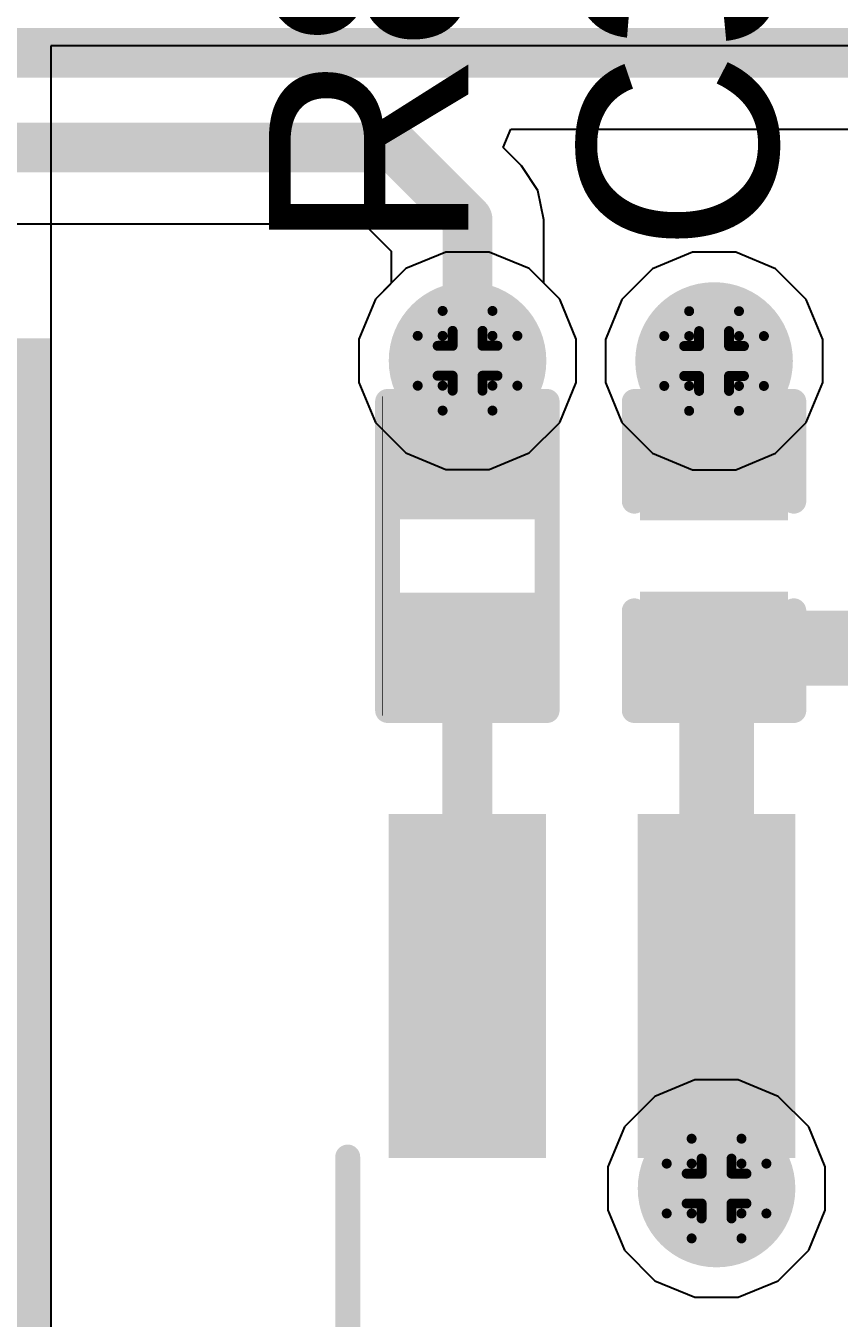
# Model space of a CAD drawing. Header units: inches. Extents: x -4 to 5258, y -4 to 5281.
# Drawn here: x 115.3 to 119.44, y 34.92 to 41.51 of the extents above; entities that cross this region are included whole.
import ezdxf

# ---------------------------------------------------------------- set-up
doc = ezdxf.new("R2010")
doc.units = ezdxf.units.IN
for name, color, linetype in [('Bottom Layer', 5, 'Continuous'), ('Bottom Solder', 6, 'Continuous'), ('Drill Drawing', 1, 'Continuous'), ('Layer 1', 16, 'Continuous'), ('Layer 2', 76, 'Continuous'), ('Top Layer', 1, 'Continuous'), ('Top Overlay', 2, 'Continuous'), ('Top Paste', 8, 'Continuous'), ('Top Solder', 216, 'Continuous'), ('Via Holes', 16, 'Continuous')]:
    doc.layers.add(name, color=color, linetype=linetype)
doc.styles.add('Arial', font='', dxfattribs={"height": 0.2})
doc.styles.get('Arial').set_extended_font_data('Arial')

# ---------------------------------------------------------------- blocks, each defined once
blk = doc.blocks.new('SOIC_8_0_154___3_90___W______25')
at = {"layer": 'Top Layer'}
for points in [[(-3.475001939999999, -0.9349994), (-3.475001939999999, -0.3350006000000001), (-1.9250025, -0.3350005999999998), (-1.9250025, -0.9349993999999998)], [(-3.475001939999999, -2.2049994), (-3.475001939999999, -1.6050006), (-1.9250025, -1.6050006), (-1.9250025, -2.2049994)]]:
    blk.add_hatch(color=1, dxfattribs=at).paths.add_polyline_path(points)
at = {"layer": 'Top Paste'}
for points in [[(-3.475001939999999, -0.9349994), (-3.475001939999999, -0.3350006000000001), (-1.9250025, -0.3350005999999998), (-1.9250025, -0.9349993999999998)], [(-3.475001939999999, -2.2049994), (-3.475001939999999, -1.6050006), (-1.9250025, -1.6050006), (-1.9250025, -2.2049994)]]:
    blk.add_hatch(color=8, dxfattribs=at).paths.add_polyline_path(points)
at = {"layer": 'Top Solder'}
for points in [[(-3.57660194, -1.0365994), (-3.57660194, -0.2334006000000002), (-1.8234025, -0.2334005999999998), (-1.8234025, -1.0365994)], [(-3.57660194, -2.3065994), (-3.57660194, -1.5034006), (-1.8234025, -1.5034006), (-1.8234025, -2.3065994)]]:
    blk.add_hatch(color=216, dxfattribs=at).paths.add_polyline_path(points)
at = {"layer": 'Top Overlay'}
blk.add_lwpolyline([(1.8034, -2.5146, 0.127, 0.127, 0), (-1.82880254, -2.5146, 0.127, 0.127, 0)], format="xyseb", dxfattribs=at)
blk.add_lwpolyline([(-1.86055254, -2.5146, 0.0635, 0.0635, 1), (-1.79705254, -2.5146, 0.0635, 0.0635, 1)], format="xyseb", close=True, dxfattribs=at)
blk = doc.blocks.new('R___0402_79')
at = {"layer": 'Top Layer'}
for points in [[(-0.6985025399999999, -0.3175), (-0.6985025399999999, 0.3174999999999999), (-0.2413025400000001, 0.3175), (-0.2413025399999999, -0.3174999999999999)], [(0.2413000000000001, -0.3175), (0.2412999999999999, 0.3174999999999999), (0.6985, 0.3175), (0.6985, -0.3174999999999999)]]:
    blk.add_hatch(color=1, dxfattribs=at).paths.add_polyline_path(points)
at = {"layer": 'Top Paste'}
for points in [[(-0.6985025399999999, -0.3175), (-0.6985025399999999, 0.3174999999999999), (-0.2413025400000001, 0.3175), (-0.2413025399999999, -0.3174999999999999)], [(0.2413000000000001, -0.3175), (0.2412999999999999, 0.3174999999999999), (0.6985, 0.3175), (0.6985, -0.3174999999999999)]]:
    blk.add_hatch(color=8, dxfattribs=at).paths.add_polyline_path(points)
at = {"layer": 'Top Solder'}
for points in [[(-0.7535037, -0.3725011600000001), (-0.7535037, 0.3725011599999999), (-0.1863013800000001, 0.3725011600000001), (-0.1863013799999999, -0.3725011599999999)], [(0.18629884, -0.3725011600000001), (0.1862988399999999, 0.3725011599999999), (0.75350116, 0.3725011600000001), (0.75350116, -0.3725011599999999)]]:
    blk.add_hatch(color=216, dxfattribs=at).paths.add_polyline_path(points)
at = {"layer": 'Top Overlay'}
for points in [[(-0.7874, -0.4064, 0.127, 0.127, 0), (-0.7874, 0.4064, 0.127, 0.127, 0)], [(0.7874, 0.4064, 0.127, 0.127, 0), (-0.7874, 0.4064, 0.127, 0.127, 0)], [(0.7874, -0.4064, 0.127, 0.127, 0), (0.7874, 0.4064, 0.127, 0.127, 0)], [(0.7874, -0.4064, 0.127, 0.127, 0), (-0.7874, -0.4064, 0.127, 0.127, 0)], [(0.8127974599999999, -0.4318, 0.0032258, 0.0032258, 0), (-0.8128, -0.4318, 0.0032258, 0.0032258, 0)]]:
    blk.add_lwpolyline(points, format="xyseb", dxfattribs=at)
for points in [[(-0.8191499999999999, 0.4064, 0.0635, 0.0635, 1), (-0.7556499999999999, 0.4064, 0.0635, 0.0635, 1)], [(-0.8191499999999999, 0.4064, 0.0635, 0.0635, 1), (-0.7556499999999999, 0.4064, 0.0635, 0.0635, 1)], [(0.7556499999999999, 0.4064, 0.0635, 0.0635, 1), (0.8191499999999999, 0.4064, 0.0635, 0.0635, 1)], [(0.7556499999999999, 0.4064, 0.0635, 0.0635, 1), (0.8191499999999999, 0.4064, 0.0635, 0.0635, 1)], [(-0.8191499999999999, -0.4064, 0.0635, 0.0635, 1), (-0.7556499999999999, -0.4064, 0.0635, 0.0635, 1)], [(-0.8191499999999999, -0.4064, 0.0635, 0.0635, 1), (-0.7556499999999999, -0.4064, 0.0635, 0.0635, 1)], [(0.7556499999999999, -0.4064, 0.0635, 0.0635, 1), (0.8191499999999999, -0.4064, 0.0635, 0.0635, 1)], [(0.7556499999999999, -0.4064, 0.0635, 0.0635, 1), (0.8191499999999999, -0.4064, 0.0635, 0.0635, 1)], [(-0.81360518, -0.4318, 0.0016129, 0.0016129, 1), (-0.8119948199999999, -0.4318, 0.0016129, 0.0016129, 1)], [(0.81199228, -0.4318, 0.0016129, 0.0016129, 1), (0.8136026399999999, -0.4318, 0.0016129, 0.0016129, 1)]]:
    blk.add_lwpolyline(points, format="xyseb", close=True, dxfattribs=at)
blk = doc.blocks.new('C___0402_273')
at = {"layer": 'Top Layer'}
for points in [[(-0.6985, -0.3175), (-0.6985, 0.3174999999999999), (-0.2413000000000001, 0.3175), (-0.2412999999999999, -0.3174999999999999)], [(0.2413000000000001, -0.3175), (0.2412999999999999, 0.3174999999999999), (0.6985, 0.3175), (0.6985, -0.3174999999999999)]]:
    blk.add_hatch(color=1, dxfattribs=at).paths.add_polyline_path(points)
at = {"layer": 'Top Paste'}
for points in [[(-0.6985, -0.3175), (-0.6985, 0.3174999999999999), (-0.2413000000000001, 0.3175), (-0.2412999999999999, -0.3174999999999999)], [(0.2413000000000001, -0.3175), (0.2412999999999999, 0.3174999999999999), (0.6985, 0.3175), (0.6985, -0.3174999999999999)]]:
    blk.add_hatch(color=8, dxfattribs=at).paths.add_polyline_path(points)
at = {"layer": 'Top Solder'}
for points in [[(-0.7584998799999999, -0.3774998800000001), (-0.7584998799999999, 0.3774998799999999), (-0.1813001200000001, 0.3774998800000001), (-0.1813001199999999, -0.3774998799999999)], [(0.1813001200000001, -0.3774998800000001), (0.1813001199999999, 0.3774998799999999), (0.7584998799999999, 0.3774998800000001), (0.7584998799999999, -0.3774998799999999)]]:
    blk.add_hatch(color=216, dxfattribs=at).paths.add_polyline_path(points)
at = {"layer": 'Top Overlay'}
for points in [[(-0.2794, 0.4064, 0.127, 0.127, 0), (-0.78740254, 0.40640508, 0.127, 0.127, 0)], [(-0.7874, -0.40639746, 0.127, 0.127, 0), (-0.78740254, 0.40640508, 0.127, 0.127, 0)], [(0.7874, 0.4064, 0.127, 0.127, 0), (0.27940254, 0.40640254, 0.127, 0.127, 0)], [(0.78740254, -0.40640254, 0.127, 0.127, 0), (0.7874, 0.4064, 0.127, 0.127, 0)], [(-0.27940254, -0.40640254, 0.127, 0.127, 0), (-0.7874, -0.40639746, 0.127, 0.127, 0)], [(0.78740254, -0.40640254, 0.127, 0.127, 0), (0.2794, -0.40639746, 0.127, 0.127, 0)]]:
    blk.add_lwpolyline(points, format="xyseb", dxfattribs=at)
for points in [[(-0.8191525399999998, 0.40640508, 0.0635, 0.0635, 1), (-0.75565254, 0.40640508, 0.0635, 0.0635, 1)], [(-0.8191525399999998, 0.40640508, 0.0635, 0.0635, 1), (-0.75565254, 0.40640508, 0.0635, 0.0635, 1)], [(-0.31115, 0.4064, 0.0635, 0.0635, 1), (-0.24765, 0.4064, 0.0635, 0.0635, 1)], [(0.24765254, 0.40640254, 0.0635, 0.0635, 1), (0.31115254, 0.40640254, 0.0635, 0.0635, 1)], [(0.7556499999999999, 0.4064, 0.0635, 0.0635, 1), (0.8191499999999999, 0.4064, 0.0635, 0.0635, 1)], [(0.7556499999999999, 0.4064, 0.0635, 0.0635, 1), (0.8191499999999999, 0.4064, 0.0635, 0.0635, 1)], [(-0.8191499999999999, -0.40639746, 0.0635, 0.0635, 1), (-0.7556499999999999, -0.40639746, 0.0635, 0.0635, 1)], [(-0.8191499999999999, -0.40639746, 0.0635, 0.0635, 1), (-0.7556499999999999, -0.40639746, 0.0635, 0.0635, 1)], [(-0.31115254, -0.40640254, 0.0635, 0.0635, 1), (-0.24765254, -0.40640254, 0.0635, 0.0635, 1)], [(0.24765, -0.40639746, 0.0635, 0.0635, 1), (0.31115, -0.40639746, 0.0635, 0.0635, 1)], [(0.75565254, -0.40640254, 0.0635, 0.0635, 1), (0.8191525399999998, -0.40640254, 0.0635, 0.0635, 1)], [(0.75565254, -0.40640254, 0.0635, 0.0635, 1), (0.8191525399999998, -0.40640254, 0.0635, 0.0635, 1)]]:
    blk.add_lwpolyline(points, format="xyseb", close=True, dxfattribs=at)

msp = doc.modelspace()

# ---------------------------------------------------------------- hatches: boundary and pattern name
at = {"layer": 'Bottom Layer'}
h = msp.add_hatch(color=5, dxfattribs=at)
edge = h.paths.add_edge_path()
edge.add_arc((117.5509968, 39.79916602), 0.2999994, 0, 360)
h = msp.add_hatch(color=5, dxfattribs=at)
edge = h.paths.add_edge_path()
edge.add_arc((118.80721984, 39.79792395999999), 0.2999994, 0, 360)
h = msp.add_hatch(color=5, dxfattribs=at)
edge = h.paths.add_edge_path()
edge.add_arc((118.81991984, 35.5807264), 0.2999994, 0, 360)
at = {"layer": 'Bottom Solder'}
h = msp.add_hatch(color=6, dxfattribs=at)
edge = h.paths.add_edge_path()
edge.add_arc((117.5509968, 39.79916602), 0.4015993999999999, 0, 360)
h = msp.add_hatch(color=6, dxfattribs=at)
edge = h.paths.add_edge_path()
edge.add_arc((118.80721984, 39.79792395999999), 0.4015993999999999, 0, 360)
h = msp.add_hatch(color=6, dxfattribs=at)
edge = h.paths.add_edge_path()
edge.add_arc((118.81991984, 35.5807264), 0.4015993999999999, 0, 360)
at = {"layer": 'Layer 1'}
h = msp.add_hatch(color=16, dxfattribs=at)
edge = h.paths.add_edge_path()
edge.add_arc((117.5509968, 39.79916602), 0.2999994, 0, 360)
h = msp.add_hatch(color=16, dxfattribs=at)
edge = h.paths.add_edge_path()
edge.add_arc((118.80721984, 39.79792395999999), 0.2999994, 0, 360)
h = msp.add_hatch(color=16, dxfattribs=at)
edge = h.paths.add_edge_path()
edge.add_arc((118.81991984, 35.5807264), 0.2999994, 0, 360)
at = {"layer": 'Layer 2'}
h = msp.add_hatch(color=76, dxfattribs=at)
edge = h.paths.add_edge_path()
edge.add_arc((117.5509968, 39.79916602), 0.2999994, 0, 360)
h = msp.add_hatch(color=76, dxfattribs=at)
edge = h.paths.add_edge_path()
edge.add_arc((118.80721984, 39.79792395999999), 0.2999994, 0, 360)
h = msp.add_hatch(color=76, dxfattribs=at)
edge = h.paths.add_edge_path()
edge.add_arc((118.81991984, 35.5807264), 0.2999994, 0, 360)
at = {"layer": 'Top Layer'}
h = msp.add_hatch(color=1, dxfattribs=at)
edge = h.paths.add_edge_path()
edge.add_arc((117.5509968, 39.79916602), 0.2999994, 0, 360)
h = msp.add_hatch(color=1, dxfattribs=at)
edge = h.paths.add_edge_path()
edge.add_arc((118.80721984, 39.79792395999999), 0.2999994, 0, 360)
for points in [[(115.42698784, 39.91315614), (107.853353, 39.91315614), (107.853353, 30.86267386), (115.42698784, 30.86267386)], [(117.25029128, 39.2743182), (117.85241352, 39.2743182), (117.85241352, 39.79916348), (117.25029128, 39.79916348)], [(118.50651432, 39.27307614), (119.10863656, 39.27307614), (119.10863656, 39.79792142), (118.50651432, 39.79792142)], [(119.11992432, 36.10557676), (118.51992552, 36.10557676), (118.51992552, 35.58073148), (119.11992432, 35.58073148)]]:
    msp.add_hatch(color=1, dxfattribs=at).paths.add_polyline_path(points)
h = msp.add_hatch(color=1, dxfattribs=at)
edge = h.paths.add_edge_path()
edge.add_arc((118.81991984, 35.5807264), 0.2999994, 0, 360)
at = {"layer": 'Top Solder'}
h = msp.add_hatch(color=216, dxfattribs=at)
edge = h.paths.add_edge_path()
edge.add_arc((117.5509968, 39.79916602), 0.4015993999999999, 0, 360)
h = msp.add_hatch(color=216, dxfattribs=at)
edge = h.paths.add_edge_path()
edge.add_arc((118.80721984, 39.79792395999999), 0.4015993999999999, 0, 360)
h = msp.add_hatch(color=216, dxfattribs=at)
edge = h.paths.add_edge_path()
edge.add_arc((118.81991984, 35.5807264), 0.4015993999999999, 0, 360)
at = {"layer": 'Via Holes'}
h = msp.add_hatch(color=7, dxfattribs=at)
edge = h.paths.add_edge_path()
edge.add_arc((117.5509968, 39.79916602), 0.1499997, 0, 360)
h = msp.add_hatch(color=7, dxfattribs=at)
edge = h.paths.add_edge_path()
edge.add_arc((118.80721984, 39.79792395999999), 0.1499997, 0, 360)
h = msp.add_hatch(color=7, dxfattribs=at)
edge = h.paths.add_edge_path()
edge.add_arc((118.81991984, 35.5807264), 0.1499997, 0, 360)

# ---------------------------------------------------------------- linework, layer by layer
at = {"layer": 'Bottom Layer'}
for p, q in [((117.4407989, 40.35316542), (117.23718234, 40.26882472)), ((117.6611947, 40.35316542), (117.4407989, 40.35316542)), ((117.86481126, 40.26882472), (117.6611947, 40.35316542)), ((118.69702194, 40.35192335999999), (118.49340538, 40.26758266)), ((118.91741774, 40.35192335999999), (118.69702194, 40.35192335999999)), ((119.1210343, 40.26758266), (118.91741774, 40.35192335999999)), ((117.23718234, 40.26882472), (117.0813381, 40.11298048)), ((118.0206555, 40.11298048), (117.86481126, 40.26882472)), ((118.49340538, 40.26758266), (118.33756114, 40.11173841999999)), ((119.27687854, 40.11173841999999), (119.1210343, 40.26758266)), ((117.0813381, 40.11298048), (116.9969974, 39.90936392)), ((118.1049962, 39.90936392), (118.0206555, 40.11298048)), ((118.33756114, 40.11173841999999), (118.25322044, 39.90812185999999)), ((119.36121924, 39.90812185999999), (119.27687854, 40.11173841999999)), ((116.9969974, 39.90936392), (116.9969974, 39.68896812)), ((118.1049962, 39.68896812), (118.1049962, 39.90936392)), ((118.25322044, 39.90812185999999), (118.25322044, 39.68772606)), ((119.36121924, 39.68772606), (119.36121924, 39.90812185999999)), ((116.9969974, 39.68896812), (117.0813381, 39.48535156)), ((118.0206555, 39.48535156), (118.1049962, 39.68896812)), ((118.25322044, 39.68772606), (118.33756114, 39.4841095)), ((119.27687854, 39.4841095), (119.36121924, 39.68772606)), ((117.0813381, 39.48535156), (117.23718234, 39.32950732)), ((117.86481126, 39.32950732), (118.0206555, 39.48535156)), ((118.33756114, 39.4841095), (118.49340538, 39.32826525999999)), ((119.1210343, 39.32826525999999), (119.27687854, 39.4841095)), ((117.23718234, 39.32950732), (117.4407989, 39.24516662)), ((117.6611947, 39.24516662), (117.86481126, 39.32950732)), ((118.49340538, 39.32826525999999), (118.69702194, 39.24392456)), ((118.91741774, 39.24392456), (119.1210343, 39.32826525999999)), ((117.4407989, 39.24516662), (117.6611947, 39.24516662)), ((118.69702194, 39.24392456), (118.91741774, 39.24392456)), ((118.70972194, 36.1347258), (118.50610538, 36.0503851)), ((118.93011774, 36.1347258), (118.70972194, 36.1347258)), ((119.1337343, 36.0503851), (118.93011774, 36.1347258)), ((118.50610538, 36.0503851), (118.35026114, 35.89454085999999)), ((119.28957854, 35.89454085999999), (119.1337343, 36.0503851)), ((118.35026114, 35.89454085999999), (118.26592044, 35.6909243)), ((119.37391924, 35.6909243), (119.28957854, 35.89454085999999)), ((118.26592044, 35.6909243), (118.26592044, 35.4705285)), ((119.37391924, 35.4705285), (119.37391924, 35.6909243)), ((118.26592044, 35.4705285), (118.35026114, 35.26691194)), ((119.28957854, 35.26691194), (119.37391924, 35.4705285)), ((118.35026114, 35.26691194), (118.50610538, 35.1110677)), ((119.1337343, 35.1110677), (119.28957854, 35.26691194)), ((118.50610538, 35.1110677), (118.70972194, 35.026727)), ((118.93011774, 35.026727), (119.1337343, 35.1110677)), ((118.70972194, 35.026727), (118.93011774, 35.026727))]:
    msp.add_line(p, q, dxfattribs=at)
at = {"layer": 'Drill Drawing'}
for points in [[(117.4239968, 39.92616602, 0.0508, 0.0508, 0), (117.4239968, 40.05316602, 0.0508, 0.0508, 0)], [(117.4239968, 40.05316602, 0.0508, 0.0508, 0), (117.6779968, 40.05316602, 0.0508, 0.0508, 0)], [(117.6779968, 39.92616602, 0.0508, 0.0508, 0), (117.6779968, 40.05316602, 0.0508, 0.0508, 0)], [(118.68021984, 39.92492396, 0.0508, 0.0508, 0), (118.68021984, 40.05192396, 0.0508, 0.0508, 0)], [(118.68021984, 40.05192396, 0.0508, 0.0508, 0), (118.93421984, 40.05192396, 0.0508, 0.0508, 0)], [(118.93421984, 39.92492396, 0.0508, 0.0508, 0), (118.93421984, 40.05192396, 0.0508, 0.0508, 0)], [(117.4747968, 39.87536601999999, 0.0508, 0.0508, 0), (117.4747968, 39.95156602, 0.0508, 0.0508, 0)], [(117.4747968, 39.95156602, 0.0508, 0.0508, 0), (117.6271968, 39.95156602, 0.0508, 0.0508, 0)], [(117.6271968, 39.87536601999999, 0.0508, 0.0508, 0), (117.6271968, 39.95156602, 0.0508, 0.0508, 0)], [(118.73101984, 39.87412396, 0.0508, 0.0508, 0), (118.73101984, 39.95032396, 0.0508, 0.0508, 0)], [(118.73101984, 39.95032396, 0.0508, 0.0508, 0), (118.88341984, 39.95032396, 0.0508, 0.0508, 0)], [(118.88341984, 39.87412396, 0.0508, 0.0508, 0), (118.88341984, 39.95032396, 0.0508, 0.0508, 0)], [(117.2969968, 39.67216602, 0.0508, 0.0508, 0), (117.2969968, 39.92616602, 0.0508, 0.0508, 0)], [(117.2969968, 39.92616602, 0.0508, 0.0508, 0), (117.4239968, 39.92616602, 0.0508, 0.0508, 0)], [(117.6779968, 39.92616602, 0.0508, 0.0508, 0), (117.8049968, 39.92616602, 0.0508, 0.0508, 0)], [(117.8049968, 39.67216602, 0.0508, 0.0508, 0), (117.8049968, 39.92616602, 0.0508, 0.0508, 0)], [(118.55321984, 39.67092396, 0.0508, 0.0508, 0), (118.55321984, 39.92492396, 0.0508, 0.0508, 0)], [(118.55321984, 39.92492396, 0.0508, 0.0508, 0), (118.68021984, 39.92492396, 0.0508, 0.0508, 0)], [(118.93421984, 39.92492396, 0.0508, 0.0508, 0), (119.06121984, 39.92492396, 0.0508, 0.0508, 0)], [(119.06121984, 39.67092396, 0.0508, 0.0508, 0), (119.06121984, 39.92492396, 0.0508, 0.0508, 0)], [(117.3985968, 39.72296601999999, 0.0508, 0.0508, 0), (117.3985968, 39.87536601999999, 0.0508, 0.0508, 0)], [(117.3985968, 39.87536601999999, 0.0508, 0.0508, 0), (117.4747968, 39.87536601999999, 0.0508, 0.0508, 0)], [(117.6271968, 39.87536601999999, 0.0508, 0.0508, 0), (117.7033968, 39.87536601999999, 0.0508, 0.0508, 0)], [(117.7033968, 39.72296601999999, 0.0508, 0.0508, 0), (117.7033968, 39.87536601999999, 0.0508, 0.0508, 0)], [(118.65481984, 39.72172396, 0.0508, 0.0508, 0), (118.65481984, 39.87412396, 0.0508, 0.0508, 0)], [(118.65481984, 39.87412396, 0.0508, 0.0508, 0), (118.73101984, 39.87412396, 0.0508, 0.0508, 0)], [(118.88341984, 39.87412396, 0.0508, 0.0508, 0), (118.95961984, 39.87412396, 0.0508, 0.0508, 0)], [(118.95961984, 39.72172396, 0.0508, 0.0508, 0), (118.95961984, 39.87412396, 0.0508, 0.0508, 0)], [(117.3985968, 39.72296601999999, 0.0508, 0.0508, 0), (117.4747968, 39.72296601999999, 0.0508, 0.0508, 0)], [(117.4747968, 39.64676602, 0.0508, 0.0508, 0), (117.4747968, 39.72296601999999, 0.0508, 0.0508, 0)], [(117.6271968, 39.72296601999999, 0.0508, 0.0508, 0), (117.7033968, 39.72296601999999, 0.0508, 0.0508, 0)], [(117.6271968, 39.64676602, 0.0508, 0.0508, 0), (117.6271968, 39.72296601999999, 0.0508, 0.0508, 0)], [(118.65481984, 39.72172396, 0.0508, 0.0508, 0), (118.73101984, 39.72172396, 0.0508, 0.0508, 0)], [(118.73101984, 39.64552396, 0.0508, 0.0508, 0), (118.73101984, 39.72172396, 0.0508, 0.0508, 0)], [(118.88341984, 39.72172396, 0.0508, 0.0508, 0), (118.95961984, 39.72172396, 0.0508, 0.0508, 0)], [(118.88341984, 39.64552396, 0.0508, 0.0508, 0), (118.88341984, 39.72172396, 0.0508, 0.0508, 0)], [(117.2969968, 39.67216602, 0.0508, 0.0508, 0), (117.4239968, 39.67216602, 0.0508, 0.0508, 0)], [(117.4239968, 39.54516602, 0.0508, 0.0508, 0), (117.4239968, 39.67216602, 0.0508, 0.0508, 0)], [(117.4747968, 39.64676602, 0.0508, 0.0508, 0), (117.6271968, 39.64676602, 0.0508, 0.0508, 0)], [(117.6779968, 39.67216602, 0.0508, 0.0508, 0), (117.8049968, 39.67216602, 0.0508, 0.0508, 0)], [(117.6779968, 39.54516602, 0.0508, 0.0508, 0), (117.6779968, 39.67216602, 0.0508, 0.0508, 0)], [(118.55321984, 39.67092396, 0.0508, 0.0508, 0), (118.68021984, 39.67092396, 0.0508, 0.0508, 0)], [(118.68021984, 39.54392396, 0.0508, 0.0508, 0), (118.68021984, 39.67092396, 0.0508, 0.0508, 0)], [(118.73101984, 39.64552396, 0.0508, 0.0508, 0), (118.88341984, 39.64552396, 0.0508, 0.0508, 0)], [(118.93421984, 39.67092396, 0.0508, 0.0508, 0), (119.06121984, 39.67092396, 0.0508, 0.0508, 0)], [(118.93421984, 39.54392396, 0.0508, 0.0508, 0), (118.93421984, 39.67092396, 0.0508, 0.0508, 0)], [(117.4239968, 39.54516602, 0.0508, 0.0508, 0), (117.6779968, 39.54516602, 0.0508, 0.0508, 0)], [(118.68021984, 39.54392396, 0.0508, 0.0508, 0), (118.93421984, 39.54392396, 0.0508, 0.0508, 0)], [(118.69291984, 35.7077264, 0.0508, 0.0508, 0), (118.69291984, 35.8347264, 0.0508, 0.0508, 0)], [(118.69291984, 35.8347264, 0.0508, 0.0508, 0), (118.94691984, 35.8347264, 0.0508, 0.0508, 0)], [(118.94691984, 35.7077264, 0.0508, 0.0508, 0), (118.94691984, 35.8347264, 0.0508, 0.0508, 0)], [(118.56591984, 35.45372639999999, 0.0508, 0.0508, 0), (118.56591984, 35.7077264, 0.0508, 0.0508, 0)], [(118.56591984, 35.7077264, 0.0508, 0.0508, 0), (118.69291984, 35.7077264, 0.0508, 0.0508, 0)], [(118.74371984, 35.6569264, 0.0508, 0.0508, 0), (118.74371984, 35.7331264, 0.0508, 0.0508, 0)], [(118.74371984, 35.7331264, 0.0508, 0.0508, 0), (118.89611984, 35.7331264, 0.0508, 0.0508, 0)], [(118.89611984, 35.6569264, 0.0508, 0.0508, 0), (118.89611984, 35.7331264, 0.0508, 0.0508, 0)], [(118.94691984, 35.7077264, 0.0508, 0.0508, 0), (119.07391984, 35.7077264, 0.0508, 0.0508, 0)], [(119.07391984, 35.45372639999999, 0.0508, 0.0508, 0), (119.07391984, 35.7077264, 0.0508, 0.0508, 0)], [(118.66751984, 35.5045264, 0.0508, 0.0508, 0), (118.66751984, 35.6569264, 0.0508, 0.0508, 0)], [(118.66751984, 35.6569264, 0.0508, 0.0508, 0), (118.74371984, 35.6569264, 0.0508, 0.0508, 0)], [(118.89611984, 35.6569264, 0.0508, 0.0508, 0), (118.97231984, 35.6569264, 0.0508, 0.0508, 0)], [(118.97231984, 35.5045264, 0.0508, 0.0508, 0), (118.97231984, 35.6569264, 0.0508, 0.0508, 0)], [(118.66751984, 35.5045264, 0.0508, 0.0508, 0), (118.74371984, 35.5045264, 0.0508, 0.0508, 0)], [(118.74371984, 35.4283264, 0.0508, 0.0508, 0), (118.74371984, 35.5045264, 0.0508, 0.0508, 0)], [(118.89611984, 35.5045264, 0.0508, 0.0508, 0), (118.97231984, 35.5045264, 0.0508, 0.0508, 0)], [(118.89611984, 35.4283264, 0.0508, 0.0508, 0), (118.89611984, 35.5045264, 0.0508, 0.0508, 0)], [(118.56591984, 35.45372639999999, 0.0508, 0.0508, 0), (118.69291984, 35.45372639999999, 0.0508, 0.0508, 0)], [(118.69291984, 35.3267264, 0.0508, 0.0508, 0), (118.69291984, 35.45372639999999, 0.0508, 0.0508, 0)], [(118.74371984, 35.4283264, 0.0508, 0.0508, 0), (118.89611984, 35.4283264, 0.0508, 0.0508, 0)], [(118.94691984, 35.45372639999999, 0.0508, 0.0508, 0), (119.07391984, 35.45372639999999, 0.0508, 0.0508, 0)], [(118.94691984, 35.3267264, 0.0508, 0.0508, 0), (118.94691984, 35.45372639999999, 0.0508, 0.0508, 0)], [(118.69291984, 35.3267264, 0.0508, 0.0508, 0), (118.94691984, 35.3267264, 0.0508, 0.0508, 0)]]:
    msp.add_lwpolyline(points, format="xyseb", dxfattribs=at)
for points in [[(117.4112968, 40.05316602, 0.0254, 0.0254, 1), (117.4366968, 40.05316602, 0.0254, 0.0254, 1)], [(117.4112968, 40.05316602, 0.0254, 0.0254, 1), (117.4366968, 40.05316602, 0.0254, 0.0254, 1)], [(117.6652968, 40.05316602, 0.0254, 0.0254, 1), (117.6906968, 40.05316602, 0.0254, 0.0254, 1)], [(117.6652968, 40.05316602, 0.0254, 0.0254, 1), (117.6906968, 40.05316602, 0.0254, 0.0254, 1)], [(118.66751984, 40.05192396, 0.0254, 0.0254, 1), (118.69291984, 40.05192396, 0.0254, 0.0254, 1)], [(118.66751984, 40.05192396, 0.0254, 0.0254, 1), (118.69291984, 40.05192396, 0.0254, 0.0254, 1)], [(118.92151984, 40.05192396, 0.0254, 0.0254, 1), (118.94691984, 40.05192396, 0.0254, 0.0254, 1)], [(118.92151984, 40.05192396, 0.0254, 0.0254, 1), (118.94691984, 40.05192396, 0.0254, 0.0254, 1)], [(117.4620968, 39.95156602, 0.0254, 0.0254, 1), (117.4874968, 39.95156602, 0.0254, 0.0254, 1)], [(117.4620968, 39.95156602, 0.0254, 0.0254, 1), (117.4874968, 39.95156602, 0.0254, 0.0254, 1)], [(117.6144968, 39.95156602, 0.0254, 0.0254, 1), (117.6398968, 39.95156602, 0.0254, 0.0254, 1)], [(117.6144968, 39.95156602, 0.0254, 0.0254, 1), (117.6398968, 39.95156602, 0.0254, 0.0254, 1)], [(118.71831984, 39.95032396, 0.0254, 0.0254, 1), (118.74371984, 39.95032396, 0.0254, 0.0254, 1)], [(118.71831984, 39.95032396, 0.0254, 0.0254, 1), (118.74371984, 39.95032396, 0.0254, 0.0254, 1)], [(118.87071984, 39.95032396, 0.0254, 0.0254, 1), (118.89611984, 39.95032396, 0.0254, 0.0254, 1)], [(118.87071984, 39.95032396, 0.0254, 0.0254, 1), (118.89611984, 39.95032396, 0.0254, 0.0254, 1)], [(117.2842968, 39.92616602, 0.0254, 0.0254, 1), (117.3096968, 39.92616602, 0.0254, 0.0254, 1)], [(117.2842968, 39.92616602, 0.0254, 0.0254, 1), (117.3096968, 39.92616602, 0.0254, 0.0254, 1)], [(117.4112968, 39.92616602, 0.0254, 0.0254, 1), (117.4366968, 39.92616602, 0.0254, 0.0254, 1)], [(117.4112968, 39.92616602, 0.0254, 0.0254, 1), (117.4366968, 39.92616602, 0.0254, 0.0254, 1)], [(117.6652968, 39.92616602, 0.0254, 0.0254, 1), (117.6906968, 39.92616602, 0.0254, 0.0254, 1)], [(117.6652968, 39.92616602, 0.0254, 0.0254, 1), (117.6906968, 39.92616602, 0.0254, 0.0254, 1)], [(117.7922968, 39.92616602, 0.0254, 0.0254, 1), (117.8176968, 39.92616602, 0.0254, 0.0254, 1)], [(117.7922968, 39.92616602, 0.0254, 0.0254, 1), (117.8176968, 39.92616602, 0.0254, 0.0254, 1)], [(118.54051984, 39.92492396, 0.0254, 0.0254, 1), (118.56591984, 39.92492396, 0.0254, 0.0254, 1)], [(118.54051984, 39.92492396, 0.0254, 0.0254, 1), (118.56591984, 39.92492396, 0.0254, 0.0254, 1)], [(118.66751984, 39.92492396, 0.0254, 0.0254, 1), (118.69291984, 39.92492396, 0.0254, 0.0254, 1)], [(118.66751984, 39.92492396, 0.0254, 0.0254, 1), (118.69291984, 39.92492396, 0.0254, 0.0254, 1)], [(118.92151984, 39.92492396, 0.0254, 0.0254, 1), (118.94691984, 39.92492396, 0.0254, 0.0254, 1)], [(118.92151984, 39.92492396, 0.0254, 0.0254, 1), (118.94691984, 39.92492396, 0.0254, 0.0254, 1)], [(119.04851984, 39.92492396, 0.0254, 0.0254, 1), (119.07391984, 39.92492396, 0.0254, 0.0254, 1)], [(119.04851984, 39.92492396, 0.0254, 0.0254, 1), (119.07391984, 39.92492396, 0.0254, 0.0254, 1)], [(117.3858968, 39.87536601999999, 0.0254, 0.0254, 1), (117.4112968, 39.87536601999999, 0.0254, 0.0254, 1)], [(117.3858968, 39.87536601999999, 0.0254, 0.0254, 1), (117.4112968, 39.87536601999999, 0.0254, 0.0254, 1)], [(117.4620968, 39.87536601999999, 0.0254, 0.0254, 1), (117.4874968, 39.87536601999999, 0.0254, 0.0254, 1)], [(117.4620968, 39.87536601999999, 0.0254, 0.0254, 1), (117.4874968, 39.87536601999999, 0.0254, 0.0254, 1)], [(117.6144968, 39.87536601999999, 0.0254, 0.0254, 1), (117.6398968, 39.87536601999999, 0.0254, 0.0254, 1)], [(117.6144968, 39.87536601999999, 0.0254, 0.0254, 1), (117.6398968, 39.87536601999999, 0.0254, 0.0254, 1)], [(117.6906968, 39.87536601999999, 0.0254, 0.0254, 1), (117.7160968, 39.87536601999999, 0.0254, 0.0254, 1)], [(117.6906968, 39.87536601999999, 0.0254, 0.0254, 1), (117.7160968, 39.87536601999999, 0.0254, 0.0254, 1)], [(118.64211984, 39.87412396, 0.0254, 0.0254, 1), (118.66751984, 39.87412396, 0.0254, 0.0254, 1)], [(118.64211984, 39.87412396, 0.0254, 0.0254, 1), (118.66751984, 39.87412396, 0.0254, 0.0254, 1)], [(118.71831984, 39.87412396, 0.0254, 0.0254, 1), (118.74371984, 39.87412396, 0.0254, 0.0254, 1)], [(118.71831984, 39.87412396, 0.0254, 0.0254, 1), (118.74371984, 39.87412396, 0.0254, 0.0254, 1)], [(118.87071984, 39.87412396, 0.0254, 0.0254, 1), (118.89611984, 39.87412396, 0.0254, 0.0254, 1)], [(118.87071984, 39.87412396, 0.0254, 0.0254, 1), (118.89611984, 39.87412396, 0.0254, 0.0254, 1)], [(118.94691984, 39.87412396, 0.0254, 0.0254, 1), (118.97231984, 39.87412396, 0.0254, 0.0254, 1)], [(118.94691984, 39.87412396, 0.0254, 0.0254, 1), (118.97231984, 39.87412396, 0.0254, 0.0254, 1)], [(117.3858968, 39.72296601999999, 0.0254, 0.0254, 1), (117.4112968, 39.72296601999999, 0.0254, 0.0254, 1)], [(117.3858968, 39.72296601999999, 0.0254, 0.0254, 1), (117.4112968, 39.72296601999999, 0.0254, 0.0254, 1)], [(117.4620968, 39.72296601999999, 0.0254, 0.0254, 1), (117.4874968, 39.72296601999999, 0.0254, 0.0254, 1)], [(117.4620968, 39.72296601999999, 0.0254, 0.0254, 1), (117.4874968, 39.72296601999999, 0.0254, 0.0254, 1)], [(117.6144968, 39.72296601999999, 0.0254, 0.0254, 1), (117.6398968, 39.72296601999999, 0.0254, 0.0254, 1)], [(117.6144968, 39.72296601999999, 0.0254, 0.0254, 1), (117.6398968, 39.72296601999999, 0.0254, 0.0254, 1)], [(117.6906968, 39.72296601999999, 0.0254, 0.0254, 1), (117.7160968, 39.72296601999999, 0.0254, 0.0254, 1)], [(117.6906968, 39.72296601999999, 0.0254, 0.0254, 1), (117.7160968, 39.72296601999999, 0.0254, 0.0254, 1)], [(118.64211984, 39.72172396, 0.0254, 0.0254, 1), (118.66751984, 39.72172396, 0.0254, 0.0254, 1)], [(118.64211984, 39.72172396, 0.0254, 0.0254, 1), (118.66751984, 39.72172396, 0.0254, 0.0254, 1)], [(118.71831984, 39.72172396, 0.0254, 0.0254, 1), (118.74371984, 39.72172396, 0.0254, 0.0254, 1)], [(118.71831984, 39.72172396, 0.0254, 0.0254, 1), (118.74371984, 39.72172396, 0.0254, 0.0254, 1)], [(118.87071984, 39.72172396, 0.0254, 0.0254, 1), (118.89611984, 39.72172396, 0.0254, 0.0254, 1)], [(118.87071984, 39.72172396, 0.0254, 0.0254, 1), (118.89611984, 39.72172396, 0.0254, 0.0254, 1)], [(118.94691984, 39.72172396, 0.0254, 0.0254, 1), (118.97231984, 39.72172396, 0.0254, 0.0254, 1)], [(118.94691984, 39.72172396, 0.0254, 0.0254, 1), (118.97231984, 39.72172396, 0.0254, 0.0254, 1)], [(117.2842968, 39.67216602, 0.0254, 0.0254, 1), (117.3096968, 39.67216602, 0.0254, 0.0254, 1)], [(117.2842968, 39.67216602, 0.0254, 0.0254, 1), (117.3096968, 39.67216602, 0.0254, 0.0254, 1)], [(117.4112968, 39.67216602, 0.0254, 0.0254, 1), (117.4366968, 39.67216602, 0.0254, 0.0254, 1)], [(117.4112968, 39.67216602, 0.0254, 0.0254, 1), (117.4366968, 39.67216602, 0.0254, 0.0254, 1)], [(117.4620968, 39.64676602, 0.0254, 0.0254, 1), (117.4874968, 39.64676602, 0.0254, 0.0254, 1)], [(117.4620968, 39.64676602, 0.0254, 0.0254, 1), (117.4874968, 39.64676602, 0.0254, 0.0254, 1)], [(117.6144968, 39.64676602, 0.0254, 0.0254, 1), (117.6398968, 39.64676602, 0.0254, 0.0254, 1)], [(117.6144968, 39.64676602, 0.0254, 0.0254, 1), (117.6398968, 39.64676602, 0.0254, 0.0254, 1)], [(117.6652968, 39.67216602, 0.0254, 0.0254, 1), (117.6906968, 39.67216602, 0.0254, 0.0254, 1)], [(117.6652968, 39.67216602, 0.0254, 0.0254, 1), (117.6906968, 39.67216602, 0.0254, 0.0254, 1)], [(117.7922968, 39.67216602, 0.0254, 0.0254, 1), (117.8176968, 39.67216602, 0.0254, 0.0254, 1)], [(117.7922968, 39.67216602, 0.0254, 0.0254, 1), (117.8176968, 39.67216602, 0.0254, 0.0254, 1)], [(118.54051984, 39.67092396, 0.0254, 0.0254, 1), (118.56591984, 39.67092396, 0.0254, 0.0254, 1)], [(118.54051984, 39.67092396, 0.0254, 0.0254, 1), (118.56591984, 39.67092396, 0.0254, 0.0254, 1)], [(118.66751984, 39.67092396, 0.0254, 0.0254, 1), (118.69291984, 39.67092396, 0.0254, 0.0254, 1)], [(118.66751984, 39.67092396, 0.0254, 0.0254, 1), (118.69291984, 39.67092396, 0.0254, 0.0254, 1)], [(118.71831984, 39.64552396, 0.0254, 0.0254, 1), (118.74371984, 39.64552396, 0.0254, 0.0254, 1)], [(118.71831984, 39.64552396, 0.0254, 0.0254, 1), (118.74371984, 39.64552396, 0.0254, 0.0254, 1)], [(118.87071984, 39.64552396, 0.0254, 0.0254, 1), (118.89611984, 39.64552396, 0.0254, 0.0254, 1)], [(118.87071984, 39.64552396, 0.0254, 0.0254, 1), (118.89611984, 39.64552396, 0.0254, 0.0254, 1)], [(118.92151984, 39.67092396, 0.0254, 0.0254, 1), (118.94691984, 39.67092396, 0.0254, 0.0254, 1)], [(118.92151984, 39.67092396, 0.0254, 0.0254, 1), (118.94691984, 39.67092396, 0.0254, 0.0254, 1)], [(119.04851984, 39.67092396, 0.0254, 0.0254, 1), (119.07391984, 39.67092396, 0.0254, 0.0254, 1)], [(119.04851984, 39.67092396, 0.0254, 0.0254, 1), (119.07391984, 39.67092396, 0.0254, 0.0254, 1)], [(117.4112968, 39.54516602, 0.0254, 0.0254, 1), (117.4366968, 39.54516602, 0.0254, 0.0254, 1)], [(117.4112968, 39.54516602, 0.0254, 0.0254, 1), (117.4366968, 39.54516602, 0.0254, 0.0254, 1)], [(117.6652968, 39.54516602, 0.0254, 0.0254, 1), (117.6906968, 39.54516602, 0.0254, 0.0254, 1)], [(117.6652968, 39.54516602, 0.0254, 0.0254, 1), (117.6906968, 39.54516602, 0.0254, 0.0254, 1)], [(118.66751984, 39.54392396, 0.0254, 0.0254, 1), (118.69291984, 39.54392396, 0.0254, 0.0254, 1)], [(118.66751984, 39.54392396, 0.0254, 0.0254, 1), (118.69291984, 39.54392396, 0.0254, 0.0254, 1)], [(118.92151984, 39.54392396, 0.0254, 0.0254, 1), (118.94691984, 39.54392396, 0.0254, 0.0254, 1)], [(118.92151984, 39.54392396, 0.0254, 0.0254, 1), (118.94691984, 39.54392396, 0.0254, 0.0254, 1)], [(118.68021984, 35.8347264, 0.0254, 0.0254, 1), (118.70561984, 35.8347264, 0.0254, 0.0254, 1)], [(118.68021984, 35.8347264, 0.0254, 0.0254, 1), (118.70561984, 35.8347264, 0.0254, 0.0254, 1)], [(118.93421984, 35.8347264, 0.0254, 0.0254, 1), (118.95961984, 35.8347264, 0.0254, 0.0254, 1)], [(118.93421984, 35.8347264, 0.0254, 0.0254, 1), (118.95961984, 35.8347264, 0.0254, 0.0254, 1)], [(118.55321984, 35.7077264, 0.0254, 0.0254, 1), (118.57861984, 35.7077264, 0.0254, 0.0254, 1)], [(118.55321984, 35.7077264, 0.0254, 0.0254, 1), (118.57861984, 35.7077264, 0.0254, 0.0254, 1)], [(118.68021984, 35.7077264, 0.0254, 0.0254, 1), (118.70561984, 35.7077264, 0.0254, 0.0254, 1)], [(118.68021984, 35.7077264, 0.0254, 0.0254, 1), (118.70561984, 35.7077264, 0.0254, 0.0254, 1)], [(118.73101984, 35.7331264, 0.0254, 0.0254, 1), (118.75641984, 35.7331264, 0.0254, 0.0254, 1)], [(118.73101984, 35.7331264, 0.0254, 0.0254, 1), (118.75641984, 35.7331264, 0.0254, 0.0254, 1)], [(118.88341984, 35.7331264, 0.0254, 0.0254, 1), (118.90881984, 35.7331264, 0.0254, 0.0254, 1)], [(118.88341984, 35.7331264, 0.0254, 0.0254, 1), (118.90881984, 35.7331264, 0.0254, 0.0254, 1)], [(118.93421984, 35.7077264, 0.0254, 0.0254, 1), (118.95961984, 35.7077264, 0.0254, 0.0254, 1)], [(118.93421984, 35.7077264, 0.0254, 0.0254, 1), (118.95961984, 35.7077264, 0.0254, 0.0254, 1)], [(119.06121984, 35.7077264, 0.0254, 0.0254, 1), (119.08661984, 35.7077264, 0.0254, 0.0254, 1)], [(119.06121984, 35.7077264, 0.0254, 0.0254, 1), (119.08661984, 35.7077264, 0.0254, 0.0254, 1)], [(118.65481984, 35.6569264, 0.0254, 0.0254, 1), (118.68021984, 35.6569264, 0.0254, 0.0254, 1)], [(118.65481984, 35.6569264, 0.0254, 0.0254, 1), (118.68021984, 35.6569264, 0.0254, 0.0254, 1)], [(118.73101984, 35.6569264, 0.0254, 0.0254, 1), (118.75641984, 35.6569264, 0.0254, 0.0254, 1)], [(118.73101984, 35.6569264, 0.0254, 0.0254, 1), (118.75641984, 35.6569264, 0.0254, 0.0254, 1)], [(118.88341984, 35.6569264, 0.0254, 0.0254, 1), (118.90881984, 35.6569264, 0.0254, 0.0254, 1)], [(118.88341984, 35.6569264, 0.0254, 0.0254, 1), (118.90881984, 35.6569264, 0.0254, 0.0254, 1)], [(118.95961984, 35.6569264, 0.0254, 0.0254, 1), (118.98501984, 35.6569264, 0.0254, 0.0254, 1)], [(118.95961984, 35.6569264, 0.0254, 0.0254, 1), (118.98501984, 35.6569264, 0.0254, 0.0254, 1)], [(118.65481984, 35.5045264, 0.0254, 0.0254, 1), (118.68021984, 35.5045264, 0.0254, 0.0254, 1)], [(118.65481984, 35.5045264, 0.0254, 0.0254, 1), (118.68021984, 35.5045264, 0.0254, 0.0254, 1)], [(118.73101984, 35.5045264, 0.0254, 0.0254, 1), (118.75641984, 35.5045264, 0.0254, 0.0254, 1)], [(118.73101984, 35.5045264, 0.0254, 0.0254, 1), (118.75641984, 35.5045264, 0.0254, 0.0254, 1)], [(118.88341984, 35.5045264, 0.0254, 0.0254, 1), (118.90881984, 35.5045264, 0.0254, 0.0254, 1)], [(118.88341984, 35.5045264, 0.0254, 0.0254, 1), (118.90881984, 35.5045264, 0.0254, 0.0254, 1)], [(118.95961984, 35.5045264, 0.0254, 0.0254, 1), (118.98501984, 35.5045264, 0.0254, 0.0254, 1)], [(118.95961984, 35.5045264, 0.0254, 0.0254, 1), (118.98501984, 35.5045264, 0.0254, 0.0254, 1)], [(118.55321984, 35.45372639999999, 0.0254, 0.0254, 1), (118.57861984, 35.45372639999999, 0.0254, 0.0254, 1)], [(118.55321984, 35.45372639999999, 0.0254, 0.0254, 1), (118.57861984, 35.45372639999999, 0.0254, 0.0254, 1)], [(118.68021984, 35.45372639999999, 0.0254, 0.0254, 1), (118.70561984, 35.45372639999999, 0.0254, 0.0254, 1)], [(118.68021984, 35.45372639999999, 0.0254, 0.0254, 1), (118.70561984, 35.45372639999999, 0.0254, 0.0254, 1)], [(118.73101984, 35.4283264, 0.0254, 0.0254, 1), (118.75641984, 35.4283264, 0.0254, 0.0254, 1)], [(118.73101984, 35.4283264, 0.0254, 0.0254, 1), (118.75641984, 35.4283264, 0.0254, 0.0254, 1)], [(118.88341984, 35.4283264, 0.0254, 0.0254, 1), (118.90881984, 35.4283264, 0.0254, 0.0254, 1)], [(118.88341984, 35.4283264, 0.0254, 0.0254, 1), (118.90881984, 35.4283264, 0.0254, 0.0254, 1)], [(118.93421984, 35.45372639999999, 0.0254, 0.0254, 1), (118.95961984, 35.45372639999999, 0.0254, 0.0254, 1)], [(118.93421984, 35.45372639999999, 0.0254, 0.0254, 1), (118.95961984, 35.45372639999999, 0.0254, 0.0254, 1)], [(119.06121984, 35.45372639999999, 0.0254, 0.0254, 1), (119.08661984, 35.45372639999999, 0.0254, 0.0254, 1)], [(119.06121984, 35.45372639999999, 0.0254, 0.0254, 1), (119.08661984, 35.45372639999999, 0.0254, 0.0254, 1)], [(118.68021984, 35.3267264, 0.0254, 0.0254, 1), (118.70561984, 35.3267264, 0.0254, 0.0254, 1)], [(118.68021984, 35.3267264, 0.0254, 0.0254, 1), (118.70561984, 35.3267264, 0.0254, 0.0254, 1)], [(118.93421984, 35.3267264, 0.0254, 0.0254, 1), (118.95961984, 35.3267264, 0.0254, 0.0254, 1)], [(118.93421984, 35.3267264, 0.0254, 0.0254, 1), (118.95961984, 35.3267264, 0.0254, 0.0254, 1)]]:
    msp.add_lwpolyline(points, format="xyseb", close=True, dxfattribs=at)
at = {"layer": 'Layer 1'}
for p, q in [((117.4407989, 40.35316542), (117.23718234, 40.26882472)), ((117.6611947, 40.35316542), (117.4407989, 40.35316542)), ((117.86481126, 40.26882472), (117.6611947, 40.35316542)), ((117.23718234, 40.26882472), (117.0813381, 40.11298048)), ((118.0206555, 40.11298048), (117.86481126, 40.26882472)), ((117.0813381, 40.11298048), (116.9969974, 39.90936392)), ((118.1049962, 39.90936392), (118.0206555, 40.11298048)), ((116.9969974, 39.90936392), (116.9969974, 39.68896812)), ((118.1049962, 39.68896812), (118.1049962, 39.90936392)), ((116.9969974, 39.68896812), (117.0813381, 39.48535156)), ((118.0206555, 39.48535156), (118.1049962, 39.68896812)), ((117.0813381, 39.48535156), (117.23718234, 39.32950732)), ((117.86481126, 39.32950732), (118.0206555, 39.48535156)), ((117.23718234, 39.32950732), (117.4407989, 39.24516662)), ((117.6611947, 39.24516662), (117.86481126, 39.32950732)), ((117.4407989, 39.24516662), (117.6611947, 39.24516662)), ((118.70972194, 36.1347258), (118.50610538, 36.0503851)), ((118.93011774, 36.1347258), (118.70972194, 36.1347258)), ((119.1337343, 36.0503851), (118.93011774, 36.1347258)), ((118.50610538, 36.0503851), (118.35026114, 35.89454085999999)), ((119.28957854, 35.89454085999999), (119.1337343, 36.0503851)), ((118.35026114, 35.89454085999999), (118.26592044, 35.6909243)), ((119.37391924, 35.6909243), (119.28957854, 35.89454085999999)), ((118.26592044, 35.6909243), (118.26592044, 35.4705285)), ((119.37391924, 35.4705285), (119.37391924, 35.6909243)), ((118.26592044, 35.4705285), (118.35026114, 35.26691194)), ((119.28957854, 35.26691194), (119.37391924, 35.4705285)), ((118.35026114, 35.26691194), (118.50610538, 35.1110677)), ((119.1337343, 35.1110677), (119.28957854, 35.26691194)), ((118.50610538, 35.1110677), (118.70972194, 35.026727)), ((118.93011774, 35.026727), (119.1337343, 35.1110677)), ((118.70972194, 35.026727), (118.93011774, 35.026727))]:
    msp.add_line(p, q, dxfattribs=at)
at = {"layer": 'Layer 2'}
for p, q in [((117.73226136, 40.88610314), (117.77114114, 40.97997137999999)), ((117.77114114, 40.97997137999999), (120.75974578, 40.97997137999999)), ((117.82568256, 40.79268193999999), (117.73226136, 40.88610314)), ((117.90989118, 40.66665476), (117.82568256, 40.79268193999999)), ((117.93946186, 40.51799618), (117.90989118, 40.66665476)), ((117.93946186, 40.19417412), (117.93946186, 40.51799618)), ((92.09838069999999, 40.49737138), (117.02225008, 40.49737138)), ((117.02225008, 40.49737138), (117.16253174, 40.35708972)), ((117.16253174, 40.35708972), (117.16253174, 40.19417412)), ((118.69702194, 40.35192335999999), (118.49340538, 40.26758266)), ((118.91741774, 40.35192335999999), (118.69702194, 40.35192335999999)), ((119.1210343, 40.26758266), (118.91741774, 40.35192335999999)), ((118.49340538, 40.26758266), (118.33756114, 40.11173841999999)), ((119.27687854, 40.11173841999999), (119.1210343, 40.26758266)), ((117.16253174, 40.19417412), (117.0813381, 40.11298048)), ((118.0206555, 40.11298048), (117.93946186, 40.19417412)), ((117.0813381, 40.11298048), (116.9969974, 39.90936392)), ((118.1049962, 39.90936392), (118.0206555, 40.11298048)), ((118.33756114, 40.11173841999999), (118.25322044, 39.90812185999999)), ((119.36121924, 39.90812185999999), (119.27687854, 40.11173841999999)), ((116.9969974, 39.90936392), (116.9969974, 39.68896812)), ((118.1049962, 39.68896812), (118.1049962, 39.90936392)), ((118.25322044, 39.90812185999999), (118.25322044, 39.68772606)), ((119.36121924, 39.68772606), (119.36121924, 39.90812185999999)), ((116.9969974, 39.68896812), (117.0813381, 39.48535156)), ((118.0206555, 39.48535156), (118.1049962, 39.68896812)), ((118.25322044, 39.68772606), (118.33756114, 39.4841095)), ((119.27687854, 39.4841095), (119.36121924, 39.68772606)), ((117.0813381, 39.48535156), (117.23718234, 39.32950732)), ((117.86481126, 39.32950732), (118.0206555, 39.48535156)), ((118.33756114, 39.4841095), (118.49340538, 39.32826525999999)), ((119.1210343, 39.32826525999999), (119.27687854, 39.4841095)), ((117.23718234, 39.32950732), (117.4407989, 39.24516662)), ((117.6611947, 39.24516662), (117.86481126, 39.32950732)), ((118.49340538, 39.32826525999999), (118.69702194, 39.24392456)), ((118.91741774, 39.24392456), (119.1210343, 39.32826525999999)), ((117.4407989, 39.24516662), (117.6611947, 39.24516662)), ((118.69702194, 39.24392456), (118.91741774, 39.24392456))]:
    msp.add_line(p, q, dxfattribs=at)
for points in [[(46.84657128, 41.36843644, 0.254, 0.254, 0), (120.92065224, 41.36843644, 0.254, 0.254, 0)], [(47.39797734, 40.88583644, 0.254, 0.254, 0), (117.18315654, 40.88583644, 0.254, 0.254, 0)], [(117.18315654, 40.88583644, 0.254, 0.254, 0), (117.5509968, 40.51799618, 0.254, 0.254, 0)], [(117.5509968, 39.79916602, 0.254, 0.254, 0), (117.5509968, 40.51799618, 0.254, 0.254, 0)]]:
    msp.add_lwpolyline(points, format="xyseb", dxfattribs=at)
for points in [[(117.11965654, 40.88583644, 0.127, 0.127, 1), (117.24665654, 40.88583644, 0.127, 0.127, 1)], [(117.11965654, 40.88583644, 0.127, 0.127, 1), (117.24665654, 40.88583644, 0.127, 0.127, 1)], [(117.4874968, 40.51799618, 0.127, 0.127, 1), (117.6144968, 40.51799618, 0.127, 0.127, 1)], [(117.4874968, 40.51799618, 0.127, 0.127, 1), (117.6144968, 40.51799618, 0.127, 0.127, 1)], [(117.4874968, 39.79916602, 0.127, 0.127, 1), (117.6144968, 39.79916602, 0.127, 0.127, 1)]]:
    msp.add_lwpolyline(points, format="xyseb", close=True, dxfattribs=at)
at = {"layer": 'Top Layer'}
for p, q in [((115.42720374, 41.40366624), (115.42692434, 21.59166624)), ((115.42720374, 41.40366624), (115.42692434, 21.59166624)), ((132.3170836, 41.40367131999999), (115.42720374, 41.40366624)), ((132.3170836, 41.40367131999999), (115.42720374, 41.40366624))]:
    msp.add_line(p, q, dxfattribs=at)
for points in [[(117.5509968, 39.27539516, 0.3809999999999999, 0.3809999999999999, 0), (117.5509968, 39.79916602, 0.3809999999999999, 0.3809999999999999, 0)], [(118.80721984, 39.2741531, 0.3809999999999999, 0.3809999999999999, 0), (118.80721984, 39.79792395999999, 0.3809999999999999, 0.3809999999999999, 0)], [(117.54991984, 39.2743182, 0.2032, 0.2032, 0), (117.5509968, 39.27539516, 0.2032, 0.2032, 0)], [(118.80614288, 39.27307614, 0.2032, 0.2032, 0), (118.80721984, 39.2741531, 0.2032, 0.2032, 0)], [(117.54991984, 36.61249726, 0.254, 0.254, 0), (117.54991984, 38.33451566, 0.254, 0.254, 0)], [(118.80721984, 38.3343531, 0.3809999999999999, 0.3809999999999999, 0), (118.80730112, 38.33443438, 0.3809999999999999, 0.3809999999999999, 0)], [(118.80721984, 38.3343531, 0.3809999999999999, 0.3809999999999999, 0), (118.81991984, 38.3216531, 0.3809999999999999, 0.3809999999999999, 0)], [(118.80730112, 38.33443438, 0.3809999999999999, 0.3809999999999999, 0), (120.08983856, 38.33443438, 0.3809999999999999, 0.3809999999999999, 0)], [(118.81991984, 36.61249726, 0.3809999999999999, 0.3809999999999999, 0), (118.81991984, 38.3216531, 0.3809999999999999, 0.3809999999999999, 0)]]:
    msp.add_lwpolyline(points, format="xyseb", dxfattribs=at)
for points in [[(117.4557468, 39.79916602, 0.1905, 0.1905, 1), (117.6462468, 39.79916602, 0.1905, 0.1905, 1)], [(118.71196984, 39.79792395999999, 0.1905, 0.1905, 1), (118.90246984, 39.79792395999999, 0.1905, 0.1905, 1)], [(117.4557468, 39.27539516, 0.1905, 0.1905, 1), (117.6462468, 39.27539516, 0.1905, 0.1905, 1)], [(118.71196984, 39.2741531, 0.1905, 0.1905, 1), (118.90246984, 39.2741531, 0.1905, 0.1905, 1)], [(117.49911984, 39.2743182, 0.1016, 0.1016, 1), (117.60071984, 39.2743182, 0.1016, 0.1016, 1)], [(117.5001968, 39.27539516, 0.1016, 0.1016, 1), (117.6017968, 39.27539516, 0.1016, 0.1016, 1)], [(118.75534288, 39.27307614, 0.1016, 0.1016, 1), (118.85694288, 39.27307614, 0.1016, 0.1016, 1)], [(118.75641984, 39.2741531, 0.1016, 0.1016, 1), (118.85801984, 39.2741531, 0.1016, 0.1016, 1)], [(117.48641984, 38.33451566, 0.127, 0.127, 1), (117.61341984, 38.33451566, 0.127, 0.127, 1)], [(118.71196984, 38.3343531, 0.1905, 0.1905, 1), (118.90246984, 38.3343531, 0.1905, 0.1905, 1)], [(118.71196984, 38.3343531, 0.1905, 0.1905, 1), (118.90246984, 38.3343531, 0.1905, 0.1905, 1)], [(118.71205112, 38.33443438, 0.1905, 0.1905, 1), (118.90255112, 38.33443438, 0.1905, 0.1905, 1)], [(118.71205112, 38.33443438, 0.1905, 0.1905, 1), (118.90255112, 38.33443438, 0.1905, 0.1905, 1)], [(118.72466984, 38.3216531, 0.1905, 0.1905, 1), (118.91516984, 38.3216531, 0.1905, 0.1905, 1)], [(118.72466984, 38.3216531, 0.1905, 0.1905, 1), (118.91516984, 38.3216531, 0.1905, 0.1905, 1)], [(118.72466984, 36.61249726, 0.1905, 0.1905, 1), (118.91516984, 36.61249726, 0.1905, 0.1905, 1)], [(117.48641984, 36.61249726, 0.127, 0.127, 1), (117.61341984, 36.61249726, 0.127, 0.127, 1)]]:
    msp.add_lwpolyline(points, format="xyseb", close=True, dxfattribs=at)

# ---------------------------------------------------------------- block references
at = {"rotation": 270}
for name, p in [('R___0402_79', (117.54991984, 38.80441566)), ('C___0402_273', (118.80721984, 38.8042531)), ('SOIC_8_0_154___3_90___W______25', (119.45491984, 33.91249504))]:
    msp.add_blockref(name, p, dxfattribs=at)

# ---------------------------------------------------------------- texts
at = {"layer": 'Top Overlay', "style": 'Arial'}
for s, p in [('R89', (117.55464932, 40.35005646)), ('C38', (119.13021132, 40.35005646))]:
    msp.add_text(s, height=1.016, rotation=90, dxfattribs=at).set_placement(p)

doc.saveas('drawing.dxf')
